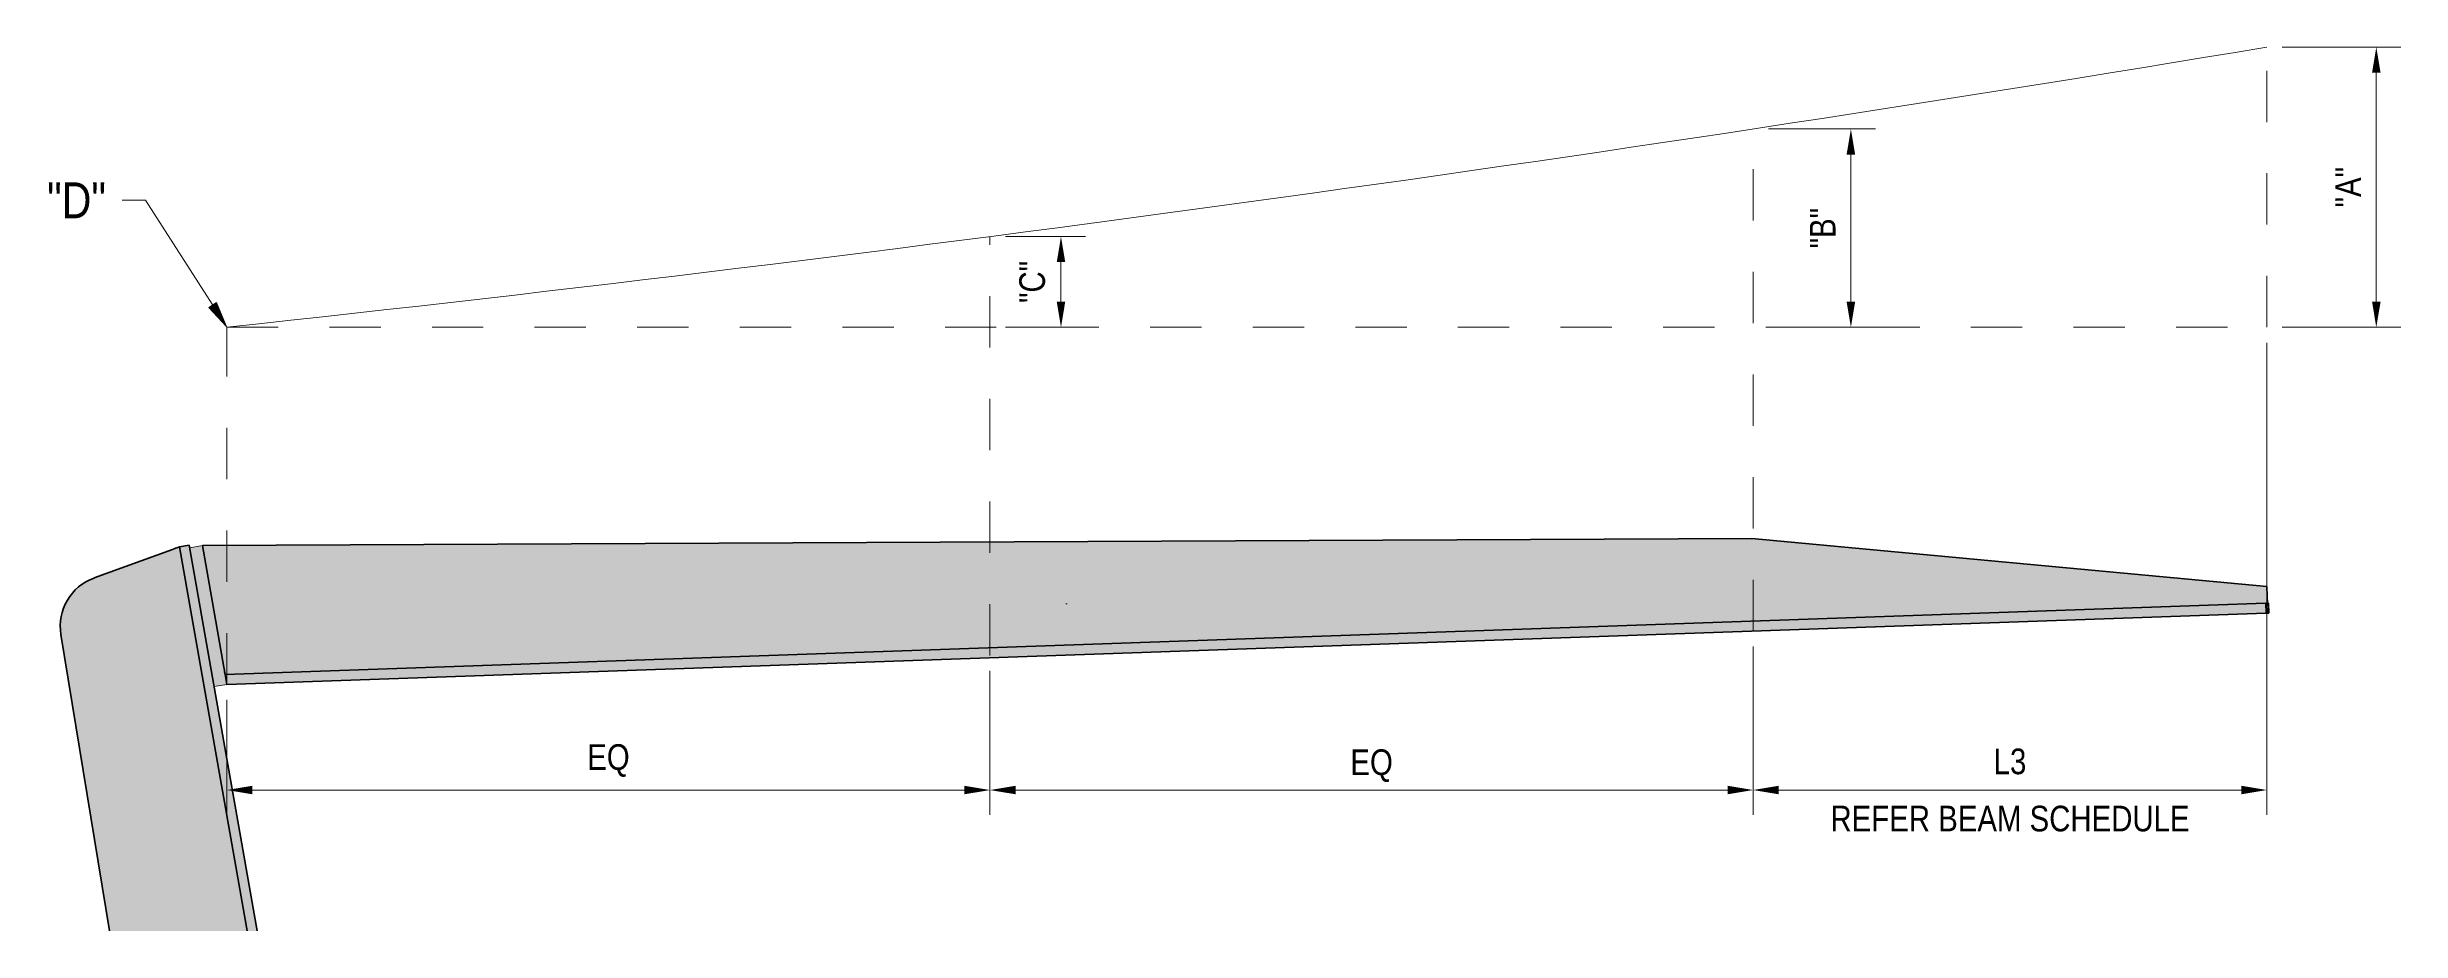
# Model space of a CAD drawing. Header units: metres. Extents: x 0 to 65, y -1187 to 1215.
# Drawn here: x 60.792 to 65.38, y 25.465 to 27.187 of the extents above; entities that cross this region are included whole.
import ezdxf

# ---------------------------------------------------------------- set-up
doc = ezdxf.new("R2010")
doc.units = ezdxf.units.M
doc.linetypes.add('JacobsDash', pattern=[0.0045, 0.003, -0.0015])
doc.layers.get('Defpoints').update_dxf_attribs({"color": 41})
for name, color, linetype, lineweight in [('A-ANNO-DIMS', 7, 'Continuous', 9), ('A-DETL', 7, 'Continuous', 13), ('A-DETL-GENF', 7, 'Continuous', 9), ('A-GENM', 7, 'Continuous', 35), ('G-ANNO-TEXT', 7, 'Continuous', 9), ('S-BEAM', 7, 'Continuous', 50)]:
    doc.layers.add(name, color=color, linetype=linetype, lineweight=lineweight)
doc.styles.add('Arial Narrow_3', font='ARIALN.TTF', dxfattribs={"height": 0.05})
doc.styles.add('Arial Narrow_4', font='ARIALN.TTF', dxfattribs={"height": 0.07})
doc.dimstyles.new('Dimension_Standard_O__mm_', dxfattribs={"dimscale": 0.3048, "dimtxt": 0.051172, "dimasz": 0.164042, "dimexe": 0.15748, "dimexo": 0.098425, "dimgap": 0.098425, "dimtad": 1, "dimdec": 0, "dimlfac": 1000, "dimzin": 0, "dimdsep": 46, "dimtxsty": 'Arial Narrow_3', "dimsah": 1, "dimcen": 0.09, "dimaunit": 1, "dimadec": 4, "dimazin": 0, "dimtfac": 1, "dimtdec": 4, "dimtix": 1, "dimtmove": 0, "dimatfit": 3, "dimfxl": 1, "dimtvp": 1, "dimtfill": 1, "dimtolj": 1, "dimtzin": 0, "dimlwd": 18, "dimlwe": 18, "dimarcsym": 2})
doc.dimstyles.new('Dimension_Standard_T__mm_', dxfattribs={"dimscale": 0.3048, "dimtxt": 0.051172, "dimasz": 0.164042, "dimexe": 0.15748, "dimexo": 0.098425, "dimgap": 0.065617, "dimtad": 1, "dimdec": 0, "dimlfac": 1000, "dimzin": 0, "dimdsep": 46, "dimtxsty": 'Arial Narrow_3', "dimsah": 1, "dimcen": 0.09, "dimaunit": 1, "dimadec": 4, "dimazin": 0, "dimtfac": 1, "dimtdec": 4, "dimtix": 1, "dimtmove": 0, "dimatfit": 3, "dimfxl": 1, "dimtvp": 1, "dimtolj": 1, "dimtzin": 0, "dimlwd": 18, "dimlwe": 18, "dimarcsym": 2})

# ---------------------------------------------------------------- blocks, each defined once
blk = doc.blocks.new('BR08_GEN_POST_0 - 610UB_BASE-8745540-DRG-2873238 - CANOPY BEAM - PRECAMBER DIAGRAM')
at = {"layer": 'A-GENM', "true_color": 0xc0c0c0}
for points in [[(-1212.5598, 25.4647), (-1212.5312, 25.4647), (-1212.6623, 26.2081), (-1212.8152, 26.1524), (-1212.8358, 26.1421), (-1212.8535, 26.1274), (-1212.8673, 26.109), (-1212.8766, 26.0879), (-1212.8808, 26.0652), (-1212.8797, 26.0423), (-1212.7849, 25.4647), (-1212.5623, 25.4647)], [(-1212.5312, 25.4647), (-1212.517, 25.4647), (-1212.6489, 26.2129), (-1212.6623, 26.2081), (-1212.5598, 25.627)], [(-1212.4971, 25.4647), (-1212.6296, 26.2163), (-1212.6489, 26.2129), (-1212.517, 25.4647)]]:
    blk.add_hatch(color=9, dxfattribs=at).paths.add_polyline_path(points)
at = {"layer": 'A-GENM'}
for p, q in [((-1212.6623, 26.2081), (-1212.8152, 26.1524)), ((-1212.6489, 26.2129), (-1212.6296, 26.2163)), ((-1212.6489, 26.2129), (-1212.517, 25.4647)), ((-1212.6296, 26.2163), (-1212.4971, 25.4647)), ((-1212.8797, 26.0423), (-1212.7849, 25.4647))]:
    blk.add_line(p, q, dxfattribs=at)
at = {"layer": 'A-GENM', "flags": 128}
blk.add_lwpolyline([(-1212.6489, 26.2129), (-1212.6492, 26.2128), (-1212.6502, 26.2125), (-1212.6518, 26.2119), (-1212.6539, 26.2111), (-1212.6565, 26.2102), (-1212.6593, 26.2092), (-1212.6623, 26.2081)], dxfattribs=at)
at = {"layer": 'A-GENM'}
blk.add_arc((-1212.781, 26.0584), 0.1, 110, 189.3192, dxfattribs=at)
blk = doc.blocks.new('BR08_CANOPY_BEAM - TYPE 3-8745657-DRG-2873238 - CANOPY BEAM - PRECAMBER DIAGRAM')
at = {"layer": 'A-GENM', "true_color": 0xc0c0c0}
for points in [[(-1212.5623, 25.9785), (-1208.5793, 26.1175), (-1208.58, 26.1359), (-1209.5836, 26.2293), (-1212.6041, 26.2155), (-1212.5735, 26.0423)], [(-1212.5598, 25.9645), (-1208.5791, 26.1035), (-1208.579, 26.1049), (-1208.5792, 26.1144), (-1208.5793, 26.1175), (-1212.5623, 25.9785), (-1212.5599, 25.9649)], [(-1208.581, 26.0839), (-1208.5779, 26.084), (-1208.5791, 26.1111), (-1208.5792, 26.1035), (-1208.5817, 26.1035)], [(-1208.5779, 26.084), (-1208.5757, 26.0841), (-1208.5764, 26.1036), (-1208.5781, 26.1036), (-1208.5783, 26.105), (-1208.5788, 26.1144), (-1208.5786, 26.1035)], [(-1212.5564, 25.945), (-1208.581, 26.0839), (-1208.5817, 26.1035), (-1212.5598, 25.9645)]]:
    blk.add_hatch(color=9, dxfattribs=at).paths.add_polyline_path(points)
at = {"layer": 'A-GENM'}
for p, q in [((-1209.5836, 26.2293), (-1212.6041, 26.2155)), ((-1212.6041, 26.2155), (-1212.5623, 25.9785)), ((-1208.5799, 26.1359), (-1209.5836, 26.2293)), ((-1208.5797, 26.1359), (-1208.5799, 26.1359)), ((-1208.5793, 26.1175), (-1208.5799, 26.1359)), ((-1208.5796, 26.1359), (-1208.5797, 26.1359)), ((-1208.5796, 26.1359), (-1208.5789, 26.1176)), ((-1208.5817, 26.1035), (-1212.5598, 25.9645)), ((-1212.5564, 25.945), (-1208.581, 26.0839)), ((-1208.581, 26.0839), (-1208.5817, 26.1035)), ((-1208.5817, 26.1035), (-1208.5791, 26.1035)), ((-1208.5779, 26.084), (-1208.581, 26.0839)), ((-1208.5781, 26.1036), (-1208.5764, 26.1036)), ((-1208.5757, 26.0841), (-1208.5779, 26.084)), ((-1208.5764, 26.1036), (-1208.5757, 26.0841)), ((-1212.5598, 25.9645), (-1212.5564, 25.945))]:
    blk.add_line(p, q, dxfattribs=at)
at = {"layer": 'A-GENM', "flags": 128}
for points in [[(-1208.5791, 26.1035), (-1208.5791, 26.1039), (-1208.579, 26.1049), (-1208.579, 26.1066), (-1208.579, 26.1088), (-1208.5791, 26.1115), (-1208.5792, 26.1144), (-1208.5793, 26.1175)], [(-1208.5781, 26.1036), (-1208.5782, 26.1039), (-1208.5783, 26.105), (-1208.5784, 26.1066), (-1208.5785, 26.1088), (-1208.5787, 26.1115), (-1208.5788, 26.1144), (-1208.5789, 26.1176)], [(-1212.5623, 25.9785), (-1212.5617, 25.9754), (-1212.5612, 25.9724), (-1212.5607, 25.9698), (-1212.5603, 25.9676), (-1212.56, 25.9659), (-1212.5599, 25.9649), (-1212.5598, 25.9645)]]:
    blk.add_lwpolyline(points, dxfattribs=at)
blk = doc.blocks.new('DIMBLOCK1-DRG-2873238 - CANOPY BEAM - PRECAMBER DIAGRAM')
at = {"layer": 'A-ANNO-DIMS', "color": 0, "lineweight": 18, "transparency": 16777216}
for p, q in [((64.1175, 26.0189), (64.1175, 25.6912)), ((62.6298, 25.9713), (62.6298, 25.6912)), ((62.6798, 25.7392), (64.0675, 25.7392))]:
    blk.add_line(p, q, dxfattribs=at)
at = {"layer": 'A-ANNO-DIMS', "color": 0, "transparency": 16777216}
for points in [[(62.6798, 25.7475), (62.6798, 25.7309), (62.6298, 25.7392)], [(64.0675, 25.7475), (64.0675, 25.7309), (64.1175, 25.7392)]]:
    blk.add_solid(points, dxfattribs=at)
at = {"layer": 'Defpoints', "color": 0, "transparency": 16777216}
for p in [(64.1175, 26.0489), (62.6298, 26.0013), (64.1175, 25.7392)]:
    blk.add_point(p, dxfattribs=at)
at = {"layer": 'A-ANNO-DIMS', "color": 0, "lineweight": 18, "transparency": 16777216, "insert": (63.3737, 25.7866), "char_height": 0.05, "width": 0.099419, "attachment_point": 5, "style": 'Arial Narrow_3'}
blk.add_mtext('\\A1;EQ', dxfattribs=at)
blk = doc.blocks.new('DIMBLOCK2-DRG-2873238 - CANOPY BEAM - PRECAMBER DIAGRAM')
at = {"layer": 'A-ANNO-DIMS', "color": 0, "lineweight": 18, "transparency": 16777216}
for p, q in [((62.6598, 26.8178), (62.8162, 26.8178)), ((62.7682, 26.6909), (62.7682, 26.7678)), ((62.6598, 26.6409), (62.8162, 26.6409))]:
    blk.add_line(p, q, dxfattribs=at)
at = {"layer": 'A-ANNO-DIMS', "color": 0, "transparency": 16777216}
for points in [[(62.7599, 26.7678), (62.7765, 26.7678), (62.7682, 26.8178)], [(62.7599, 26.6909), (62.7765, 26.6909), (62.7682, 26.6409)]]:
    blk.add_solid(points, dxfattribs=at)
at = {"layer": 'Defpoints', "color": 0, "transparency": 16777216}
for p in [(62.6298, 26.8178), (62.7682, 26.8178), (62.6298, 26.6409)]:
    blk.add_point(p, dxfattribs=at)
at = {"layer": 'A-ANNO-DIMS', "color": 0, "lineweight": 18, "transparency": 16777216, "insert": (62.7123, 26.7293), "char_height": 0.05, "width": 0.098444, "attachment_point": 5, "rotation": 90, "style": 'Arial Narrow_3', "bg_fill": 3, "box_fill_scale": 1.1, "bg_fill_color": 256, "bg_fill_true_color": 13158600, "bg_fill_transparency": 0}
blk.add_mtext('\\A1;"C"', dxfattribs=at)
blk = doc.blocks.new('DIMBLOCK3-DRG-2873238 - CANOPY BEAM - PRECAMBER DIAGRAM')
at = {"layer": 'A-ANNO-DIMS', "color": 0, "lineweight": 18, "transparency": 16777216}
for p, q in [((64.1475, 27.0273), (64.356, 27.0273)), ((64.308, 26.6909), (64.308, 26.9773)), ((64.1475, 26.6409), (64.356, 26.6409))]:
    blk.add_line(p, q, dxfattribs=at)
at = {"layer": 'A-ANNO-DIMS', "color": 0, "transparency": 16777216}
for points in [[(64.2996, 26.9773), (64.3163, 26.9773), (64.308, 27.0273)], [(64.2996, 26.6909), (64.3163, 26.6909), (64.308, 26.6409)]]:
    blk.add_solid(points, dxfattribs=at)
at = {"layer": 'Defpoints', "color": 0, "transparency": 16777216}
for p in [(64.1175, 27.0273), (64.308, 27.0273), (64.1175, 26.6409)]:
    blk.add_point(p, dxfattribs=at)
at = {"layer": 'A-ANNO-DIMS', "color": 0, "lineweight": 18, "transparency": 16777216, "insert": (64.253, 26.8341), "char_height": 0.05, "width": 0.094546, "attachment_point": 5, "rotation": 90, "style": 'Arial Narrow_3', "bg_fill": 3, "box_fill_scale": 1.1, "bg_fill_color": 256, "bg_fill_true_color": 13158600, "bg_fill_transparency": 0}
blk.add_mtext('\\A1;"B"', dxfattribs=at)
blk = doc.blocks.new('DIMBLOCK4-DRG-2873238 - CANOPY BEAM - PRECAMBER DIAGRAM')
at = {"layer": 'A-ANNO-DIMS', "color": 0, "lineweight": 18, "transparency": 16777216}
for p, q in [((65.1488, 27.1869), (65.3802, 27.1869)), ((65.3322, 26.6909), (65.3322, 27.1369)), ((65.1488, 26.6409), (65.3802, 26.6409))]:
    blk.add_line(p, q, dxfattribs=at)
at = {"layer": 'A-ANNO-DIMS', "color": 0, "transparency": 16777216}
for points in [[(65.3239, 27.1369), (65.3406, 27.1369), (65.3322, 27.1869)], [(65.3239, 26.6909), (65.3406, 26.6909), (65.3322, 26.6409)]]:
    blk.add_solid(points, dxfattribs=at)
at = {"layer": 'Defpoints', "color": 0, "transparency": 16777216}
for p in [(65.1188, 27.1869), (65.3322, 27.1869), (65.1188, 26.6409)]:
    blk.add_point(p, dxfattribs=at)
at = {"layer": 'A-ANNO-DIMS', "color": 0, "lineweight": 18, "transparency": 16777216, "insert": (65.2772, 26.9139), "char_height": 0.05, "width": 0.094546, "attachment_point": 5, "rotation": 90, "style": 'Arial Narrow_3', "bg_fill": 3, "box_fill_scale": 1.1, "bg_fill_color": 256, "bg_fill_true_color": 13158600, "bg_fill_transparency": 0}
blk.add_mtext('\\A1;"A"', dxfattribs=at)
blk = doc.blocks.new('DIMBLOCK5-DRG-2873238 - CANOPY BEAM - PRECAMBER DIAGRAM')
at = {"layer": 'A-ANNO-DIMS', "color": 0, "lineweight": 18, "transparency": 16777216}
for p, q in [((62.6298, 25.9713), (62.6298, 25.6912)), ((61.1421, 25.9151), (61.1421, 25.6912)), ((61.1921, 25.7392), (62.5798, 25.7392))]:
    blk.add_line(p, q, dxfattribs=at)
at = {"layer": 'A-ANNO-DIMS', "color": 0, "transparency": 16777216}
for points in [[(61.1921, 25.7475), (61.1921, 25.7309), (61.1421, 25.7392)], [(62.5798, 25.7475), (62.5798, 25.7309), (62.6298, 25.7392)]]:
    blk.add_solid(points, dxfattribs=at)
at = {"layer": 'Defpoints', "color": 0, "transparency": 16777216}
for p in [(62.6298, 26.0013), (61.1421, 25.9451), (62.6298, 25.7392)]:
    blk.add_point(p, dxfattribs=at)
at = {"layer": 'A-ANNO-DIMS', "color": 0, "lineweight": 18, "transparency": 16777216, "insert": (61.886, 25.7966), "char_height": 0.05, "width": 0.099419, "attachment_point": 5, "style": 'Arial Narrow_3', "bg_fill": 3, "box_fill_scale": 1.1, "bg_fill_color": 256, "bg_fill_true_color": 13158600, "bg_fill_transparency": 0}
blk.add_mtext('\\A1;EQ', dxfattribs=at)
blk = doc.blocks.new('DIMBLOCK6-DRG-2873238 - CANOPY BEAM - PRECAMBER DIAGRAM')
at = {"layer": 'A-ANNO-DIMS', "color": 0, "lineweight": 18, "transparency": 16777216}
for p, q in [((65.1188, 26.6109), (65.1188, 25.6912)), ((64.1175, 26.0189), (64.1175, 25.6912)), ((64.1675, 25.7392), (65.0688, 25.7392))]:
    blk.add_line(p, q, dxfattribs=at)
at = {"layer": 'A-ANNO-DIMS', "color": 0, "transparency": 16777216}
for points in [[(64.1675, 25.7475), (64.1675, 25.7309), (64.1175, 25.7392)], [(65.0688, 25.7475), (65.0688, 25.7309), (65.1188, 25.7392)]]:
    blk.add_solid(points, dxfattribs=at)
at = {"layer": 'Defpoints', "color": 0, "transparency": 16777216}
for p in [(65.1188, 26.6409), (64.1175, 26.0489), (65.1188, 25.7392)]:
    blk.add_point(p, dxfattribs=at)
at = {"layer": 'A-ANNO-DIMS', "color": 0, "lineweight": 18, "transparency": 16777216, "char_height": 0.05, "width": 0.841163, "attachment_point": 5, "style": 'Arial Narrow_3', "bg_fill": 3, "box_fill_scale": 1.1, "bg_fill_color": 256, "bg_fill_true_color": 13158600, "bg_fill_transparency": 0}
for s, insert in [('\\A1;L3', (64.6182, 25.7947)), ('\\A1;REFER BEAM SCHEDULE', (64.6182, 25.6833))]:
    blk.add_mtext(s, dxfattribs=dict(at, insert=insert))

msp = doc.modelspace()

# ---------------------------------------------------------------- hatches: boundary and pattern name
at = {"layer": 'A-DETL-GENF', "true_color": 0xc0c0c0}
msp.add_hatch(color=9, dxfattribs=at).paths.add_polyline_path([(61.1175, 25.9407), (61.1421, 25.9451), (61.0944, 26.2155), (61.0698, 26.2111), (61.1114, 25.9754)])
at = {"layer": 'G-ANNO-TEXT'}
msp.add_hatch(color=256, dxfattribs=at).paths.add_polyline_path([(61.1413, 26.6422), (61.1218, 26.6891), (61.107, 26.6796)])

# ---------------------------------------------------------------- linework, layer by layer
at = {"layer": 'A-DETL', "linetype": 'JacobsDash'}
for p, q in [((65.1188, 26.6409), (65.1188, 27.1869)), ((64.1175, 26.0489), (64.1175, 27.0273)), ((62.6298, 26.0013), (62.6298, 26.8178)), ((61.1421, 26.6409), (65.1188, 26.6409)), ((61.1421, 25.9451), (61.1421, 26.6409))]:
    msp.add_line(p, q, dxfattribs=at)
at = {"layer": 'A-DETL', "color": 7, "lineweight": 9, "true_color": 0xffffff}
for p, q in [((61.0944, 26.2155), (61.0698, 26.2112)), ((61.0698, 26.2112), (61.1175, 25.9407)), ((61.1421, 25.9451), (61.0944, 26.2155)), ((61.1175, 25.9407), (61.1421, 25.9451))]:
    msp.add_line(p, q, dxfattribs=at)
at = {"layer": 'A-DETL'}
for p, q in [((61.0944, 26.2155), (61.0698, 26.2112)), ((61.0698, 26.2112), (61.1175, 25.9407)), ((61.0944, 26.2155), (61.1423, 25.9451)), ((61.1421, 25.9451), (61.1175, 25.9407))]:
    msp.add_line(p, q, dxfattribs=at)
at = {"layer": 'A-DETL', "lineweight": 18}
msp.add_arc((53.6813, 95.7402), 69.5009, 276.16254, 279.472095, dxfattribs=at)
at = {"layer": 'G-ANNO-TEXT'}
for p, q in [((60.9395, 26.8884), (60.9381, 26.8884)), ((60.9838, 26.8884), (60.9395, 26.8884)), ((61.1413, 26.6422), (60.9838, 26.8884)), ((61.1218, 26.6891), (61.107, 26.6796)), ((61.107, 26.6796), (61.1413, 26.6422)), ((61.1413, 26.6422), (61.1218, 26.6891))]:
    msp.add_line(p, q, dxfattribs=at)
at = {"layer": 'S-BEAM', "lineweight": 35}
msp.add_line((62.7788, 26.1017), (62.7788, 26.1025), dxfattribs=at)

# ---------------------------------------------------------------- block references
at = {"layer": 'A-GENM'}
for name in ['BR08_GEN_POST_0 - 610UB_BASE-8745540-DRG-2873238 - CANOPY BEAM - PRECAMBER DIAGRAM', 'BR08_CANOPY_BEAM - TYPE 3-8745657-DRG-2873238 - CANOPY BEAM - PRECAMBER DIAGRAM']:
    msp.add_blockref(name, (1273.6985, 0), dxfattribs=at)

# ---------------------------------------------------------------- texts
at = {"layer": 'G-ANNO-TEXT', "insert": (60.7917, 26.9234), "char_height": 0.07, "attachment_point": 1, "style": 'Arial Narrow_4', "bg_fill": 3, "box_fill_scale": 1, "bg_fill_color": 256, "bg_fill_transparency": 0}
msp.add_mtext('"D"', dxfattribs=at)

# ---------------------------------------------------------------- dimensions: what is measured, and where the dimension line sits
at = {"layer": 'A-ANNO-DIMS', "lineweight": 18}
dim = msp.add_linear_dim(base=(64.1175, 25.7392), p1=(62.6298, 26.0013), p2=(64.1175, 26.0489), text='EQ', dimstyle='Dimension_Standard_T__mm_', override={"dimpost": '<>', "dimfxl": 1.488462}, dxfattribs=at)
dim.commit()
dim.dimension.update_dxf_attribs({"geometry": 'DIMBLOCK1-DRG-2873238 - CANOPY BEAM - PRECAMBER DIAGRAM', "text_midpoint": (63.3737, 25.7866)})

# ---------------------------------------------------------------- next in the draw order: dimensions: what is measured, and where the dimension line sits
for base, p1, p2, text, override, picture, middle in [((65.3322, 27.1869), (65.1188, 26.6409), (65.1188, 27.1869), '"A"', {"dimpost": '<>', "dimfxl": 0.545964}, 'DIMBLOCK4-DRG-2873238 - CANOPY BEAM - PRECAMBER DIAGRAM', (65.2772, 26.9139)), ((64.308, 27.0273), (64.1175, 26.6409), (64.1175, 27.0273), '"B"', {"dimpost": '<>', "dimfxl": 0.386404}, 'DIMBLOCK3-DRG-2873238 - CANOPY BEAM - PRECAMBER DIAGRAM', (64.253, 26.8341)), ((62.7682, 26.8178), (62.6298, 26.6409), (62.6298, 26.8178), '"C"', {"dimpost": '<>', "dimfxl": 0.176873}, 'DIMBLOCK2-DRG-2873238 - CANOPY BEAM - PRECAMBER DIAGRAM', (62.7123, 26.7293))]:
    dim = msp.add_linear_dim(base=base, p1=p1, p2=p2, angle=90, text=text, dimstyle='Dimension_Standard_O__mm_', override=override, dxfattribs=at)
    dim.commit()
    dim.dimension.update_dxf_attribs({"geometry": picture, "text_midpoint": middle})
dim = msp.add_linear_dim(base=(62.6298, 25.7392), p1=(61.1421, 25.9451), p2=(62.6298, 26.0013), text='EQ', dimstyle='Dimension_Standard_O__mm_', override={"dimpost": '<>', "dimfxl": 1.488762}, dxfattribs=at)
dim.commit()
dim.dimension.update_dxf_attribs({"geometry": 'DIMBLOCK5-DRG-2873238 - CANOPY BEAM - PRECAMBER DIAGRAM', "text_midpoint": (61.886, 25.7966)})

# ---------------------------------------------------------------- next in the draw order: dimensions: what is measured, and where the dimension line sits
dim = msp.add_linear_dim(base=(65.1188, 25.7392), p1=(64.1175, 26.0489), p2=(65.1188, 26.6409), text='L3\\XREFER BEAM SCHEDULE', dimstyle='Dimension_Standard_O__mm_', override={"dimpost": '<>', "dimfxl": 1.163191}, dxfattribs=at)
dim.commit()
dim.dimension.update_dxf_attribs({"geometry": 'DIMBLOCK6-DRG-2873238 - CANOPY BEAM - PRECAMBER DIAGRAM', "text_midpoint": (64.6182, 25.7392)})

doc.saveas('drawing.dxf')
